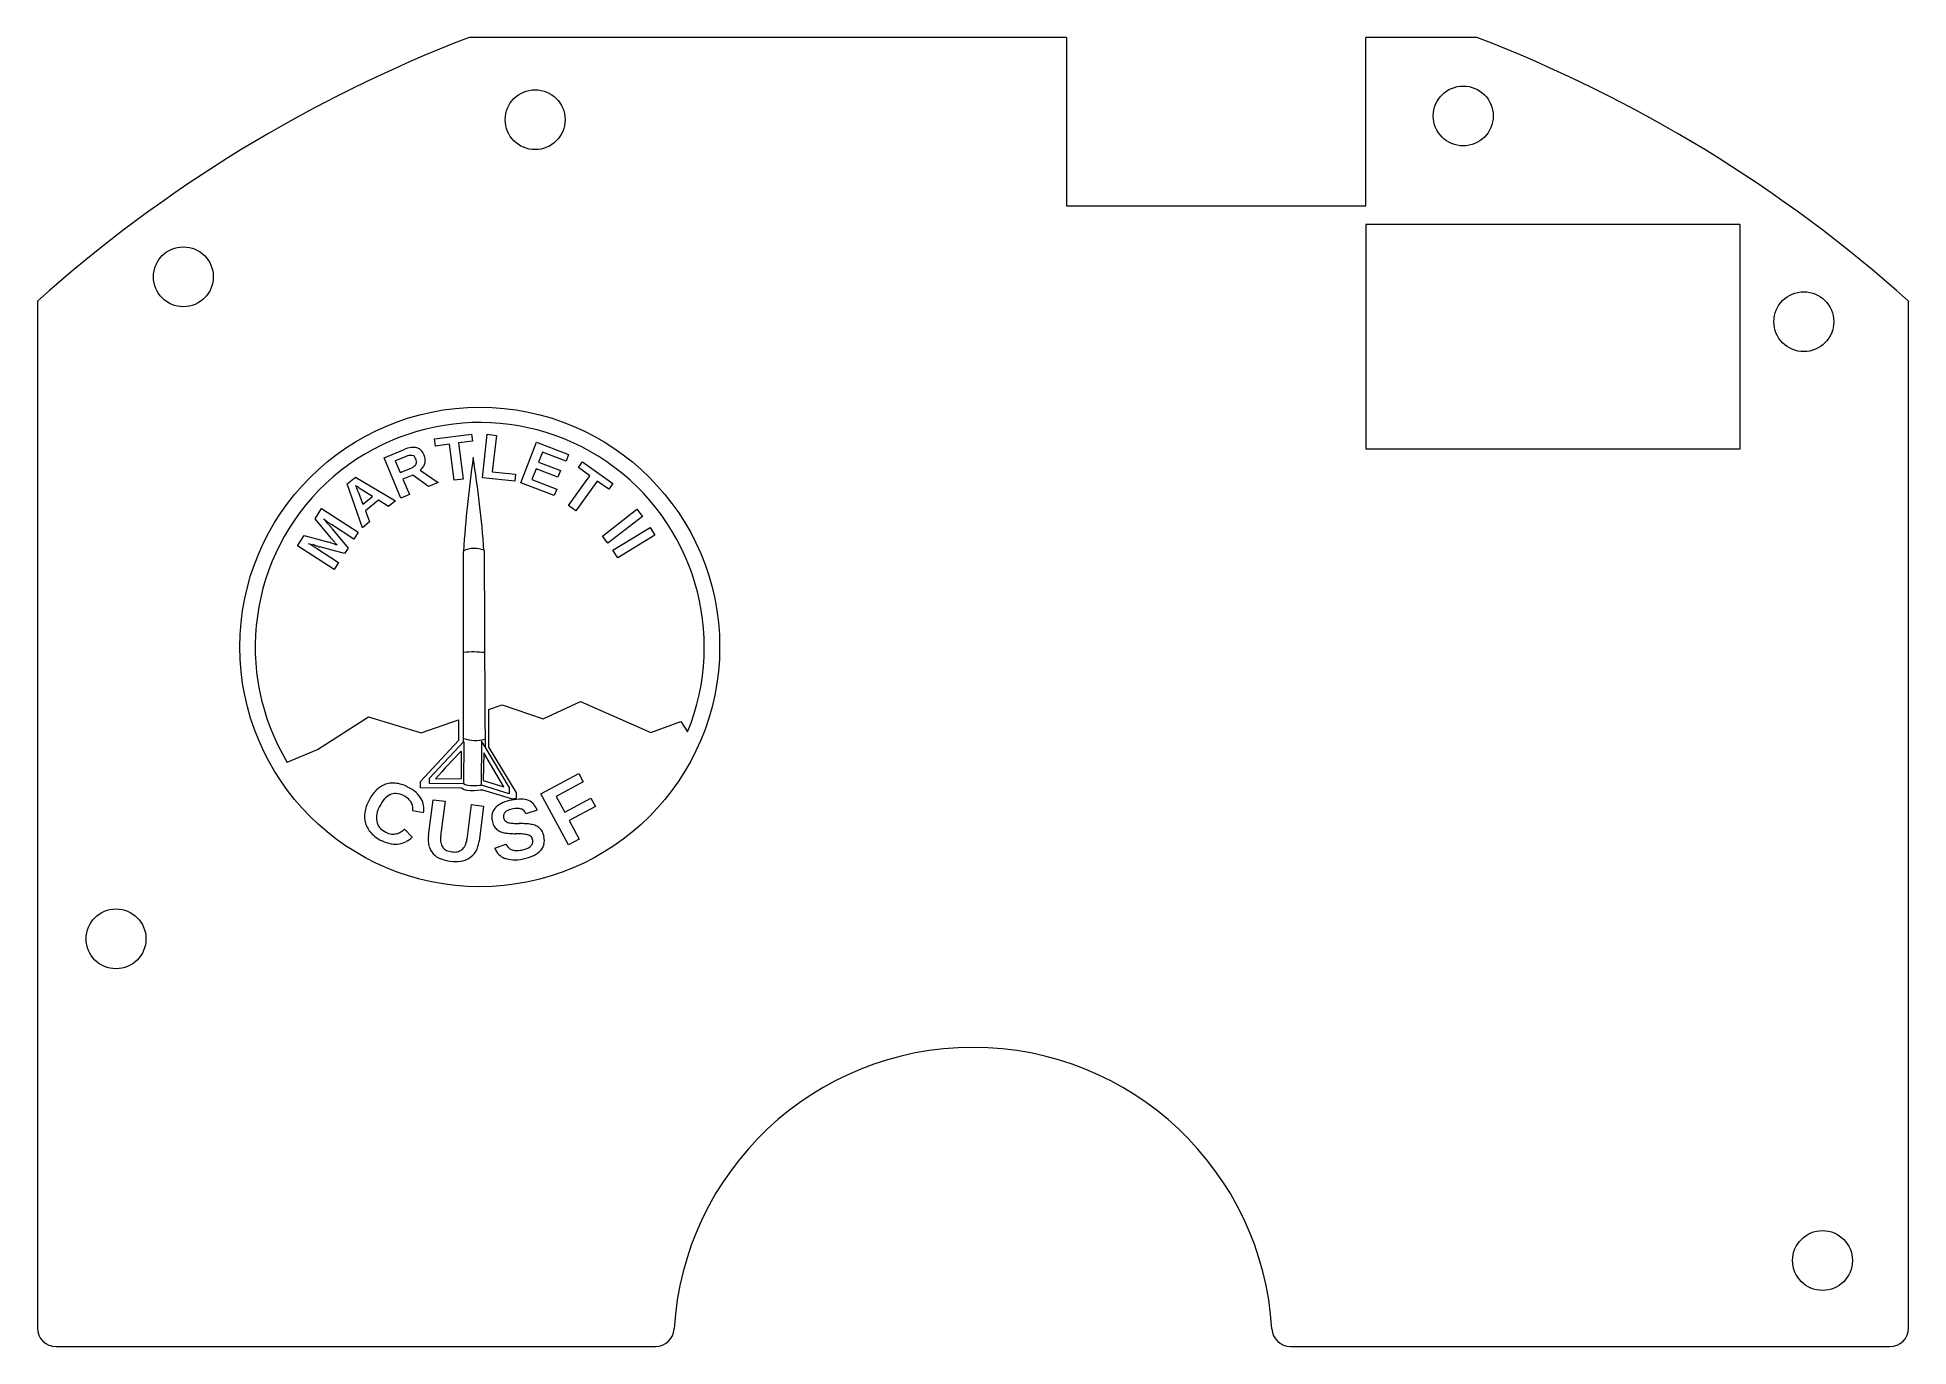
# Model space of a CAD drawing. Header units: millimetres. Extents: x 0 to 100, y 0 to 70.
import ezdxf

# ---------------------------------------------------------------- set-up
doc = ezdxf.new("R2010")
doc.units = ezdxf.units.MM
doc.layers.get('0').update_dxf_attribs({"lineweight": 25, "true_color": 0xffffff})

msp = doc.modelspace()

# ---------------------------------------------------------------- linework, layer by layer
at = {"color": 1, "lineweight": 5, "true_color": 0xff0000}
for p, q in [((55, 70), (23.07, 70)), ((55, 70), (55, 61)), ((71, 61), (71, 70)), ((76.93, 70), (71, 70)), ((55, 61), (71, 61)), ((91, 60), (71, 60)), ((71, 60), (71, 48)), ((91, 48), (91, 60)), ((0, 55.9), (0, 1)), ((100, 1), (100, 55.9)), ((71, 48), (91, 48)), ((1, 0), (33.03, 0)), ((66.97, 0), (99, 0))]:
    msp.add_line(p, q, dxfattribs=at)
at = {"color": 3, "lineweight": 5, "true_color": 0x00ff00}
for p, q in [((21.22, 48.53), (23.2, 48.79)), ((21.27, 48.15), (21.22, 48.53)), ((22.02, 48.25), (21.27, 48.15)), ((22.28, 46.32), (22.02, 48.25)), ((23.25, 48.42), (22.5, 48.32)), ((22.5, 48.32), (22.76, 46.38)), ((23.2, 48.79), (23.25, 48.42)), ((23.78, 46.46), (24.04, 48.78)), ((24.04, 48.78), (24.53, 48.72)), ((24.53, 48.72), (24.31, 46.78)), ((25.84, 46.18), (26.67, 48.36)), ((26.67, 48.36), (28.39, 47.7)), ((18.53, 47.52), (19.6, 47.97)), ((19.43, 45.37), (18.53, 47.52)), ((19.7, 47.6), (19.12, 47.36)), ((19.12, 47.36), (19.39, 46.73)), ((26.99, 47.83), (26.78, 47.28)), ((26.78, 47.28), (27.95, 46.84)), ((28.25, 47.35), (26.99, 47.83)), ((28.39, 47.7), (28.25, 47.35)), ((28.91, 47), (29.13, 47.31)), ((29.52, 46.56), (28.91, 47)), ((29.13, 47.31), (30.75, 46.15)), ((16.56, 46.13), (17, 46.49)), ((17.37, 43.78), (16.56, 46.13)), ((17, 46.49), (19.13, 45.22)), ((19.39, 46.73), (19.98, 46.97)), ((20.06, 46.6), (19.53, 46.38)), ((19.53, 46.38), (19.88, 45.56)), ((20.9, 45.99), (20.06, 46.6)), ((20.45, 46.86), (21.41, 46.2)), ((21.41, 46.2), (20.9, 45.99)), ((22.76, 46.38), (22.28, 46.32)), ((25.51, 46.27), (23.78, 46.46)), ((24.31, 46.78), (25.55, 46.64)), ((25.55, 46.64), (25.51, 46.27)), ((27.61, 45.5), (25.84, 46.18)), ((26.65, 46.93), (26.43, 46.36)), ((26.43, 46.36), (27.75, 45.85)), ((27.81, 46.48), (26.65, 46.93)), ((27.95, 46.84), (27.81, 46.48)), ((28.39, 44.98), (29.52, 46.56)), ((29.92, 46.28), (28.78, 44.69)), ((30.53, 45.84), (29.92, 46.28)), ((30.75, 46.15), (30.53, 45.84)), ((17.14, 45.7), (17.39, 45.04)), ((17.3, 45.83), (17.2, 45.9)), ((17.91, 45.46), (17.3, 45.83)), ((17.39, 45.04), (17.91, 45.46)), ((18.22, 45.25), (17.53, 44.68)), ((18.76, 44.91), (18.22, 45.25)), ((19.13, 45.22), (18.76, 44.91)), ((19.88, 45.56), (19.43, 45.37)), ((27.75, 45.85), (27.61, 45.5)), ((14.84, 44.26), (15.19, 44.81)), ((15.71, 43.21), (14.84, 44.26)), ((15.19, 44.81), (17.15, 43.54)), ((15.31, 44.24), (15.48, 44.05)), ((17.75, 44.09), (17.37, 43.78)), ((17.53, 44.68), (17.75, 44.09)), ((28.78, 44.69), (28.39, 44.98)), ((30.2, 43.34), (32.03, 44.77)), ((32.33, 44.39), (30.49, 42.95)), ((32.03, 44.77), (32.33, 44.39)), ((13.9, 42.82), (14.26, 43.37)), ((14.26, 43.37), (15.58, 43.01)), ((16.91, 43.18), (15.72, 43.95)), ((15.73, 43.75), (16.6, 42.69)), ((17.15, 43.54), (16.91, 43.18)), ((30.49, 42.95), (30.2, 43.34)), ((30.75, 42.58), (32.74, 43.8)), ((32.99, 43.39), (31.01, 42.17)), ((32.74, 43.8), (32.99, 43.39)), ((15.86, 41.55), (13.9, 42.82)), ((14.91, 42.69), (16.09, 41.92)), ((16.41, 42.4), (15.09, 42.76)), ((16.6, 42.69), (16.41, 42.4)), ((22.77, 33.59), (22.77, 42.52)), ((23.87, 42.56), (23.91, 33.98)), ((31.01, 42.17), (30.75, 42.58)), ((15.84, 41.31), (15.84, 41.31)), ((16.09, 41.92), (15.86, 41.55)), ((24.11, 34.06), (24.84, 34.31)), ((24.11, 34.06), (24.11, 32.09)), ((24.84, 34.31), (27.03, 33.56)), ((27.03, 33.56), (29.03, 34.5)), ((29.03, 34.5), (32.79, 32.83)), ((14.97, 31.92), (17.69, 33.68)), ((17.69, 33.68), (20.51, 32.81)), ((20.51, 32.81), (22.51, 33.51)), ((22.51, 33.51), (22.51, 32.41)), ((22.77, 32.33), (22.77, 33.59)), ((23.91, 33.98), (23.92, 32.06)), ((32.79, 32.83), (34.39, 33.43)), ((34.39, 33.43), (34.74, 32.87)), ((20.48, 30.22), (22.51, 32.41)), ((20.95, 30.4), (22.77, 32.33)), ((22.51, 32.41), (22.51, 32.41)), ((25.21, 29.92), (23.92, 32.07)), ((25.59, 29.64), (24.11, 32.09)), ((13.35, 31.24), (14.97, 31.92)), ((22.67, 30.38), (22.66, 31.84)), ((23.85, 31.74), (23.83, 30.26)), ((24.93, 29.93), (23.85, 31.74)), ((20.48, 29.87), (20.48, 30.22)), ((20.95, 30.11), (20.95, 30.4)), ((22.77, 30.09), (20.95, 30.11)), ((21.28, 30.36), (22.67, 30.38)), ((22.77, 30.09), (22.77, 30.09)), ((25.21, 29.55), (23.73, 30.01)), ((23.83, 30.26), (24.93, 29.93)), ((26.91, 29.55), (28.93, 30.64)), ((29.17, 30.2), (27.73, 29.42)), ((28.93, 30.64), (29.17, 30.2)), ((22.66, 29.85), (20.48, 29.87)), ((20.9, 27.32), (21.15, 29.24)), ((21.15, 29.24), (21.79, 29.16)), ((21.79, 29.16), (21.55, 27.29)), ((25.33, 29.29), (23.81, 29.76)), ((25.21, 29.91), (25.21, 29.55)), ((25.33, 29.29), (25.59, 29.32)), ((25.59, 29.64), (25.59, 29.32)), ((28.38, 26.82), (26.91, 29.55)), ((27.73, 29.42), (28.18, 28.57)), ((28.18, 28.57), (29.58, 29.33)), ((29.58, 29.33), (29.82, 28.88)), ((20.64, 28.54), (20.05, 28.65)), ((22.96, 27.13), (23.19, 28.98)), ((23.19, 28.98), (23.84, 28.9)), ((23.84, 28.9), (23.6, 27.01)), ((26.71, 28.69), (26.11, 28.48)), ((29.82, 28.88), (28.42, 28.13)), ((28.42, 28.13), (28.96, 27.13)), ((19.62, 27.67), (20.03, 27.23)), ((28.96, 27.13), (28.38, 26.82)), ((24.44, 26.65), (25.04, 26.87))]:
    msp.add_line(p, q, dxfattribs=at)
at = {"color": 7, "lineweight": 5, "true_color": 0xffffff}
msp.add_line((35.66, 37.91), (35.66, 37.91), dxfattribs=at)
at = {"color": 5, "lineweight": 5, "true_color": 0x0000ff}
for p, q in [((22.78, 32.34), (22.77, 30.1)), ((23.74, 32.38), (23.71, 30.03)), ((23.92, 32.07), (23.74, 32.37))]:
    msp.add_line(p, q, dxfattribs=at)
at = {"lineweight": 5}
msp.add_line((16.9, 27.96), (16.9, 27.96), dxfattribs=at)
at = {"color": 1, "lineweight": 5, "true_color": 0xff0000}
for centre in [(26.6, 65.6), (76.2, 65.8), (7.8, 57.2), (94.4, 54.8), (4.2, 21.8), (95.4, 4.6)]:
    msp.add_circle(centre, 1.6, dxfattribs=at)
at = {"color": 3, "lineweight": 5, "true_color": 0x00ff00}
msp.add_circle((23.64, 37.41), 12.82, dxfattribs=at)
at = {"color": 1, "lineweight": 5, "true_color": 0xff0000}
for centre, radius, start, end in [((50, 0), 75, 111.0395, 131.8103), ((50, 0), 75, 48.1897, 68.9605), ((50, 0), 16, 3.3723, 176.6277), ((1, 1), 1, 180, 270), ((99, 1), 1, 270, 0), ((33.03, 1), 1, 270, 356.6277), ((66.97, 1), 1, 183.3723, 270)]:
    msp.add_arc(centre, radius, start, end, dxfattribs=at)
at = {"color": 3, "lineweight": 5, "true_color": 0x00ff00}
for centre, radius, start, end in [((23.64, 37.41), 12, 337.751, 210.9638), ((20.13, 46.78), 1.3, 96.8622, 113.768), ((20.07, 47.33), 0.749, 73.98, 97.5525), ((20.12, 47.53), 0.546, 44.916, 73.7594), ((19.93, 47.13), 0.524, 79.8969, 116.403), ((19.75, 47.55), 0.619, 291.5455, 309.0704), ((19.95, 47.37), 0.293, 18.5557, 74.8624), ((19.92, 47.33), 0.347, 309.8399, 334.5074), ((19.86, 47.3), 0.394, 2.2951, 23.4105), ((19.96, 47.31), 0.299, 335.5681, 1.7707), ((20.02, 47.45), 0.727, 305.9667, 323.4475), ((20, 47.4), 0.724, 21.8155, 45.1551), ((20.1, 47.39), 0.627, 324.1176, 343.9127), ((20.03, 47.39), 0.697, 3.3081, 23.3888), ((20.1, 47.39), 0.629, 343.4168, 3.5482), ((86.76, 38.42), 64.12, 171.8312, 176.3329), ((-35.97, 38.13), 60, 4.2324, 9.0156), ((16.79, 45.69), 0.404, 52.5814, 57.7038), ((18.07, 46.48), 1.15, 203.0028, 204.8795), ((15.97, 44.4), 1.94, 53.8948, 56.3898), ((15.24, 45.2), 1.96, 21.7262, 24.1494), ((15.07, 45.05), 2.17, 20.6085, 23.5798), ((12.71, 44.06), 4.73, 20.2699, 21.7464), ((2.44, 23.87), 26.52, 56.1787, 56.4217), ((9.33, 35.79), 10.35, 53.7819, 54.7262), ((28.27, 62.12), 22.09, 234.5075, 234.9324), ((9.61, 38.75), 7.9, 41.3153, 42.0859), ((20.81, 51.79), 9.35, 235.9555, 237.0201), ((10.89, 39.86), 6.21, 40.3518, 41.3363), ((15.09, 41.23), 1.84, 70.453, 74.507), ((13.73, 42.17), 2.56, 40.0087, 42.1675), ((7.27, 36.76), 10.98, 39.5485, 39.9553), ((18.67, 45.57), 3.79, 218.6588, 219.5523), ((17.68, 44.75), 2.5, 219.5434, 221.1264), ((20.38, 47.1), 6.08, 221.093, 221.7887), ((11.22, 38.92), 6.2, 41.0988, 41.7814), ((40.24, 125.13), 86.13, 252.5901, 252.7615), ((-7.3, 5.75), 43.1, 59.1903, 59.4125), ((12.96, 36.86), 6.27, 72.7341, 73.7104), ((12.68, 39.23), 4.11, 57.2176, 59.3398), ((12.49, 35.35), 7.84, 71.9788, 72.7555), ((13.96, 39.51), 3.43, 72.174, 73.7831), ((17.84, 52.71), 10.33, 254.0986, 254.5308), ((5.13, 10.5), 34.14, 71.7172, 71.9669), ((19, 51.99), 9.6, 250.8141, 251.8534), ((98.34, 116.92), 110.74, 221.8799, 221.9685), ((42.87, 11.68), 28.55, 135.085, 139.137), ((19.04, 28.82), 1.32, 111.3601, 136.4524), ((18.99, 28.9), 1.23, 83.7068, 110.6769), ((18.91, 28.25), 1.89, 62.4207, 83.5117), ((19.62, 28.21), 2.15, 153.0549, 170.5076), ((19.67, 28.24), 2.18, 136.8343, 154.3686), ((19.88, 28.13), 1.76, 139.8382, 154.289), ((19.26, 28.65), 0.957, 116.9441, 139.5794), ((19.14, 28.85), 0.716, 86.9801, 115.579), ((19.12, 28.6), 0.975, 62.1627, 86.6246), ((19.17, 28.6), 0.946, 46.0419, 64.4742), ((18.94, 28.14), 1.97, 48.9603, 64.5642), ((19.28, 28.71), 0.795, 28.2524, 46.7498), ((19.4, 28.77), 0.662, 8.5829, 28.6646), ((19.4, 28.67), 1.27, 29.1562, 48.8663), ((19.61, 28.78), 1.04, 8.0772, 29.6307), ((25.31, 27.98), 1.18, 112.2415, 132.8574), ((25.78, 26.88), 2.38, 100.6468, 112.6855), ((25.85, 26.86), 2.41, 89.5314, 101.9809), ((25.87, 28.23), 1.04, 68.7508, 90.4096), ((25.99, 28.54), 0.708, 40.7309, 68.2505), ((18.89, 28.34), 1.41, 170.8662, 194.9093), ((19.1, 28.26), 0.98, 167.6016, 190.1165), ((18.87, 28.23), 0.752, 190.8669, 218.7344), ((19.93, 28.07), 1.84, 153.104, 167.1352), ((19.39, 28.76), 0.674, 351.1462, 9.2352), ((19.36, 28.73), 1.29, 351.4374, 8.6463), ((25.08, 28.3), 0.8, 163.1969, 192.6987), ((25.22, 28.29), 0.936, 189.9821, 208.322), ((25.02, 28.3), 0.747, 133.1427, 161.9089), ((25.26, 28.35), 0.351, 167.7643, 191.4496), ((25.2, 28.36), 0.292, 137.4514, 167.6514), ((25.22, 28.33), 0.312, 188.8189, 225.7633), ((25.35, 28.2), 0.516, 113.7481, 135.8208), ((25.29, 28.44), 0.441, 229.4632, 255.3804), ((25.61, 27.65), 1.12, 99.8568, 114.6001), ((25.48, 29.23), 1.25, 255.7874, 267.272), ((25.61, 28.03), 0.749, 70.6981, 104.6535), ((25.66, 28.3), 0.486, 22.5491, 66.2193), ((25.7, 28.28), 1.09, 21.6865, 40.858), ((18.81, 28.36), 1.33, 196.3559, 222.0939), ((19.19, 28.73), 1.86, 222.9982, 244.9145), ((19.03, 28.39), 0.976, 219.9776, 245.117), ((19.19, 28.57), 1.71, 242.5097, 260.668), ((19.03, 28.28), 0.881, 242.3173, 263.2046), ((19, 28.2), 0.797, 264.4726, 283.8966), ((19.02, 28.17), 0.766, 283.5148, 302.3109), ((19.14, 28.06), 1.2, 280.0463, 299.0058), ((18.76, 28.61), 1.27, 301.4123, 312.2338), ((18.87, 28.55), 1.75, 298.9751, 311.2134), ((22.28, 27.11), 1.4, 171.3202, 194.2236), ((22.6, 27.13), 1.06, 171.5487, 190.1344), ((21.95, 27.23), 1.01, 334.0813, 353.9586), ((22.25, 27.15), 1.36, 330.1341, 354.0766), ((25.05, 28.22), 0.755, 209.9022, 228.9991), ((25.02, 28.22), 0.738, 230.8731, 249.5148), ((25.24, 28.81), 1.37, 249.522, 259.9664), ((25.38, 29.65), 2.22, 260.2662, 267.1323), ((26.16, 44.73), 17.32, 267.0451, 267.9454), ((25.95, 41.28), 13.31, 267.7496, 269.0922), ((25.5, 16.73), 10.69, 88.0615, 89.8024), ((25.59, 18.79), 9.18, 87.2581, 89.1068), ((25.83, 25.97), 1.44, 77.3039, 88.554), ((25.95, 25.49), 2.47, 81.595, 88.1898), ((26.03, 26.86), 0.534, 52.9529, 77.8809), ((26.11, 26.54), 1.41, 70.7659, 81.6497), ((26.16, 27.05), 0.309, 8.7239, 50.6709), ((26.14, 27.01), 0.339, 309.6091, 14.1057), ((26.33, 27.17), 0.744, 51.217, 70.8252), ((26.38, 27.22), 0.676, 29.7172, 52.0554), ((26.18, 27.1), 0.91, 9.8633, 29.9139), ((26.15, 27.06), 0.942, 347.7203, 11.8235), ((19.12, 28.26), 1.4, 261.4848, 279.6584), ((21.9, 27.03), 1.01, 195.3535, 221.964), ((21.99, 27.15), 1.16, 223.6763, 247.1778), ((22.29, 27.9), 1.96, 247.5358, 263.2871), ((22.16, 27.06), 0.615, 190.6589, 216.2129), ((22.11, 27.04), 0.564, 217.9226, 244.22), ((22.25, 27.36), 0.91, 245.2457, 263.4194), ((22.27, 27.36), 0.916, 262.0834, 280.5701), ((22.32, 27.04), 0.591, 281.1565, 307.4806), ((22.44, 27.17), 1.23, 278.3347, 301.5847), ((22.29, 27.07), 0.632, 307.7971, 333.709), ((22.52, 27.01), 1.05, 302.7435, 329.3569), ((25.48, 27.09), 1.13, 203.0881, 223.3861), ((25.31, 26.97), 0.929, 224.9136, 248.6529), ((25.43, 27.33), 1.3, 249.5067, 268.8394), ((25.69, 27.18), 0.723, 205.0888, 221.3651), ((25.52, 27.03), 0.497, 222.0228, 245.7691), ((25.59, 27.25), 0.723, 247.8643, 267.2191), ((25.46, 28.43), 2.41, 268.7779, 281.8267), ((25.59, 27.9), 1.38, 268.4514, 282.0591), ((25.73, 27.58), 1.04, 277.8309, 306.5675), ((25.53, 28.42), 2.38, 280.0925, 294.6588), ((26.03, 27.33), 1.18, 294.7473, 317.0824), ((26.34, 27.04), 0.757, 317.3885, 346.523), ((22.34, 27.95), 2.02, 262.1315, 278.156)]:
    msp.add_arc(centre, radius, start, end, dxfattribs=at)
at = {"color": 5, "lineweight": 5, "true_color": 0x0000ff}
for centre, radius, start, end in [((23.35, 41.28), 1.4, 68.0454, 114.7489), ((23.27, 31.36), 5.78, 83.7771, 94.8264), ((23.42, 34.24), 1.83, 249.8587, 285.2533)]:
    msp.add_arc(centre, radius, start, end, dxfattribs=at)
at = {"color": 3, "lineweight": 5, "true_color": 0x00ff00}
for points in [[(23.73, 30.01), (23.76, 30.02), (22.96, 29.9), (22.77, 30.09)], [(23.81, 29.76), (23.85, 29.77), (22.89, 29.62), (22.66, 29.85)]]:
    msp.add_open_spline(points, degree=3, dxfattribs=at)

doc.saveas('drawing.dxf')
